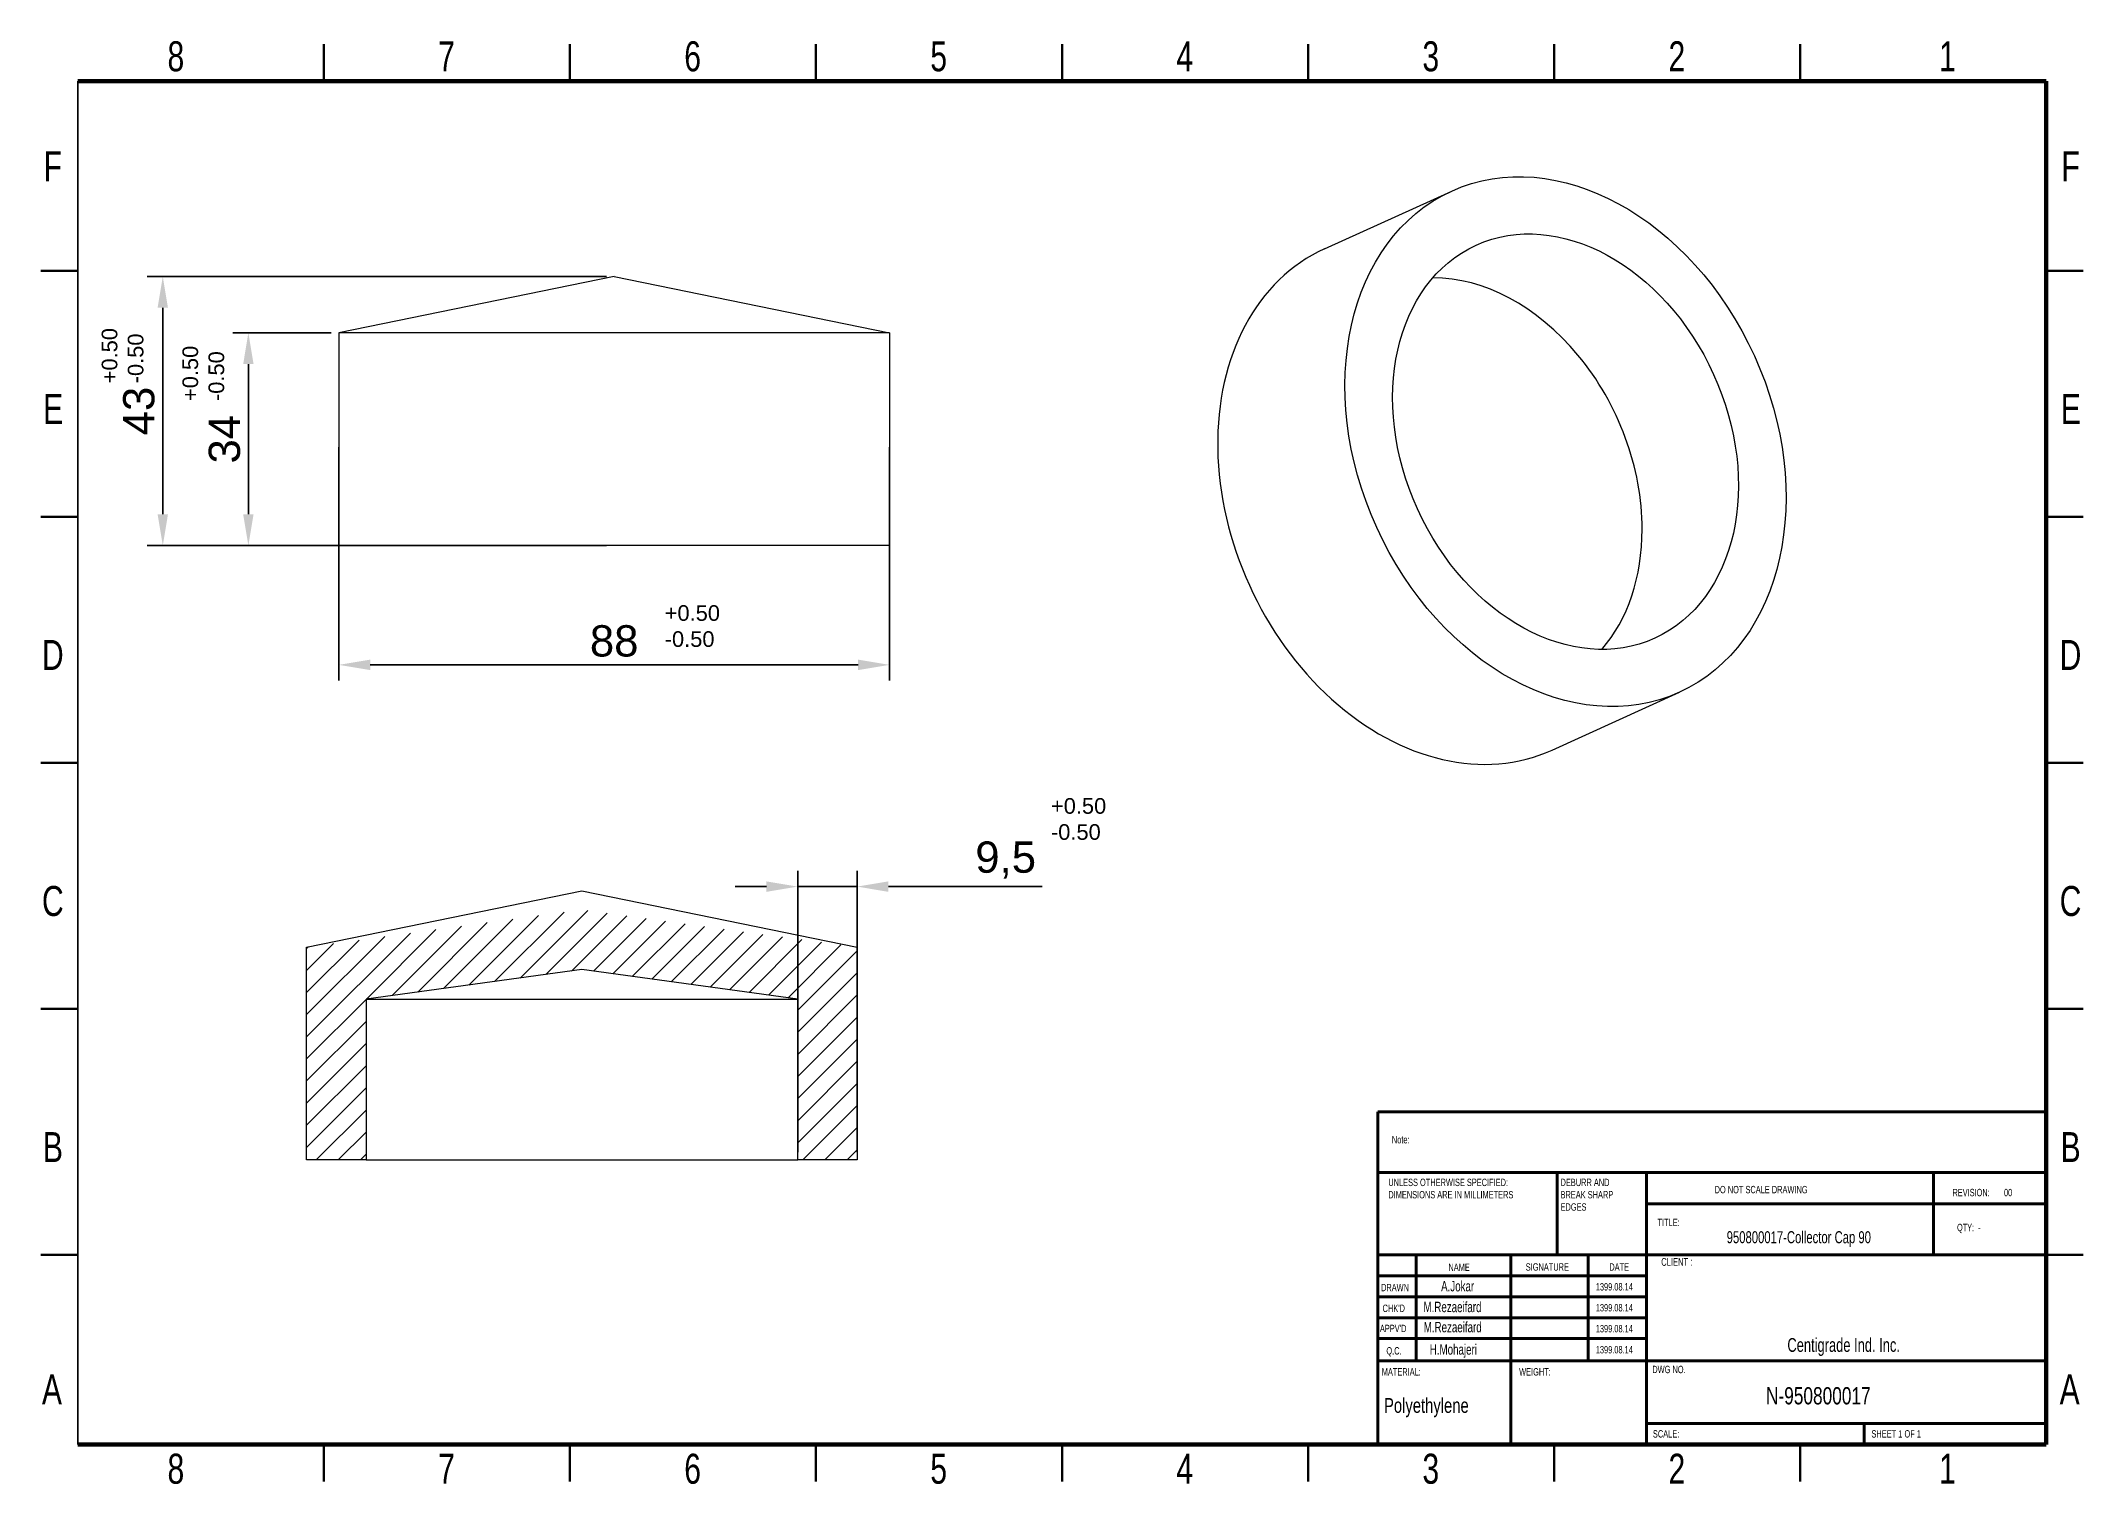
# Model space of a CAD drawing. Header units: millimetres. Extents: x 1131 to 1457, y 387 to 618.
import ezdxf

# ---------------------------------------------------------------- set-up
doc = ezdxf.new("R2010")
doc.units = ezdxf.units.MM
doc.styles.add('SLDTEXTSTYLE0', font='TXT', dxfattribs={"width": 0.75})
doc.styles.add('SLDTEXTSTYLE1', font='TXT', dxfattribs={"width": 0.686449})
doc.styles.add('SLDTEXTSTYLE2', font='TXT', dxfattribs={"width": 0.652778})
doc.styles.add('SLDTEXTSTYLE3', font='TXT', dxfattribs={"width": 0.692308})
doc.styles.add('SLDTEXTSTYLE4', font='TXT', dxfattribs={"width": 0.7})
doc.styles.add('SLDTEXTSTYLE5', font='TXT', dxfattribs={"width": 0.678571})
doc.styles.get("Standard").update_dxf_attribs({"font": 'arial.ttf'})
doc.dimstyles.new('ISO-25', dxfattribs={"dimscale": 2, "dimtxt": 2.5, "dimasz": 2.5, "dimexe": 1.25, "dimexo": 0.625, "dimtad": 1, "dimtxsty": 'Standard', "dimcen": 2.5, "dimadec": 0, "dimazin": 0, "dimtfac": 1, "dimtmove": 0, "dimatfit": 3, "dimfxl": 1, "dimarcsym": 0})

# ---------------------------------------------------------------- blocks, each defined once
blk = doc.blocks.new('SW_NOTE_62')
at = {"color": 0, "linetype": 'Continuous', "lineweight": 0, "char_height": 1.5, "attachment_point": 1, "style": 'SLDTEXTSTYLE0'}
for s, insert in [('UNLESS OTHERWISE SPECIFIED:', (0, 1.93)), ('DIMENSIONS ARE IN MILLIMETERS', (0, -0.57))]:
    blk.add_mtext(s, dxfattribs=dict(at, insert=insert))
blk = doc.blocks.new('SW_NOTE_63')
at = {"color": 0, "linetype": 'Continuous', "lineweight": 0, "char_height": 1.5, "attachment_point": 1, "style": 'SLDTEXTSTYLE0'}
for s, insert in [('DEBURR AND', (0, 1.93)), ('BREAK SHARP', (0, -0.57)), ('EDGES', (0, -3.07))]:
    blk.add_mtext(s, dxfattribs=dict(at, insert=insert))
blk = doc.blocks.new('*D7')
at = {"color": 0, "lineweight": -2, "transparency": 16777216}
for p, q in [((1178.59, 553.04), (1178.59, 515.72)), ((1266.59, 553.04), (1266.59, 515.72)), ((1183.59, 518.22), (1261.59, 518.22))]:
    blk.add_line(p, q, dxfattribs=at)
at = {"color": 0, "transparency": 16777216}
for points in [[(1183.59, 519.06), (1183.59, 517.39), (1178.59, 518.22)], [(1261.59, 519.06), (1261.59, 517.39), (1266.59, 518.22)]]:
    blk.add_solid(points, dxfattribs=at)
at = {"layer": 'Defpoints', "color": 0, "transparency": 16777216}
for p in [(1178.59, 554.29), (1266.59, 554.29), (1266.59, 518.22)]:
    blk.add_point(p, dxfattribs=at)
at = {"color": 0, "transparency": 16777216, "insert": (1222.59, 522.02), "char_height": 5, "attachment_point": 5}
blk.add_mtext('88', dxfattribs=at)
blk = doc.blocks.new('*D8')
at = {"color": 0, "lineweight": -2, "transparency": 16777216}
for p, q in [((1251.93, 440.35), (1251.93, 485.28)), ((1261.43, 440.35), (1261.43, 485.28)), ((1246.93, 482.78), (1241.93, 482.78)), ((1251.93, 482.78), (1261.43, 482.78)), ((1266.43, 482.78), (1290.99, 482.78))]:
    blk.add_line(p, q, dxfattribs=at)
at = {"color": 0, "transparency": 16777216}
for points in [[(1246.93, 483.61), (1246.93, 481.94), (1251.93, 482.78)], [(1266.43, 483.61), (1266.43, 481.94), (1261.43, 482.78)]]:
    blk.add_solid(points, dxfattribs=at)
at = {"layer": 'Defpoints', "color": 0, "transparency": 16777216}
for p in [(1261.43, 482.78), (1251.93, 439.1), (1261.43, 439.1)]:
    blk.add_point(p, dxfattribs=at)
at = {"color": 0, "transparency": 16777216, "insert": (1285.17, 487.03), "char_height": 5, "attachment_point": 5}
blk.add_mtext('9,5', dxfattribs=at)
blk = doc.blocks.new('*D9')
at = {"color": 0, "lineweight": -2, "transparency": 16777216}
for p, q in [((1221.34, 580.29), (1147.94, 580.29)), ((1150.44, 575.29), (1150.44, 542.29)), ((1221.34, 537.29), (1147.94, 537.29))]:
    blk.add_line(p, q, dxfattribs=at)
at = {"color": 0, "transparency": 16777216}
for points in [[(1149.61, 575.29), (1151.27, 575.29), (1150.44, 580.29)], [(1149.61, 542.29), (1151.27, 542.29), (1150.44, 537.29)]]:
    blk.add_solid(points, dxfattribs=at)
at = {"layer": 'Defpoints', "color": 0, "transparency": 16777216}
for p in [(1222.59, 580.29), (1150.44, 537.29), (1222.59, 537.29)]:
    blk.add_point(p, dxfattribs=at)
at = {"color": 0, "transparency": 16777216, "insert": (1146.63, 558.79), "char_height": 5, "attachment_point": 5, "rotation": 90}
blk.add_mtext('43', dxfattribs=at)
blk = doc.blocks.new('*D10')
at = {"color": 0, "lineweight": -2, "transparency": 16777216}
for p, q in [((1177.34, 571.29), (1161.62, 571.29)), ((1164.12, 566.29), (1164.12, 542.29)), ((1177.34, 537.29), (1161.62, 537.29))]:
    blk.add_line(p, q, dxfattribs=at)
at = {"color": 0, "transparency": 16777216}
for points in [[(1163.29, 566.29), (1164.95, 566.29), (1164.12, 571.29)], [(1163.29, 542.29), (1164.95, 542.29), (1164.12, 537.29)]]:
    blk.add_solid(points, dxfattribs=at)
at = {"layer": 'Defpoints', "color": 0, "transparency": 16777216}
for p in [(1178.59, 571.29), (1164.12, 537.29), (1178.59, 537.29)]:
    blk.add_point(p, dxfattribs=at)
at = {"color": 0, "transparency": 16777216, "insert": (1160.32, 554.29), "char_height": 5, "attachment_point": 5, "rotation": 90}
blk.add_mtext('34', dxfattribs=at)

msp = doc.modelspace()

# ---------------------------------------------------------------- hatches: boundary and pattern name
h = msp.add_hatch()
h.set_pattern_fill('ANSI31', color=256, scale=20)
h.set_pattern_definition([(45, (1239.2605, 319.5449), (-1.767767, 1.767767), [])])
h.paths.add_polyline_path([(1173.435, 473.095), (1173.435, 439.095), (1182.935, 439.095), (1182.935, 464.803), (1217.435, 469.507), (1251.935, 464.803), (1251.935, 439.095), (1261.435, 439.095), (1261.435, 473.095), (1217.435, 479.095)])

# ---------------------------------------------------------------- linework, layer by layer
at = {"color": 7, "linetype": 'Continuous', "lineweight": 35}
for p, q in [((1176.179, 611.508), (1176.179, 617.408)), ((1215.511, 611.508), (1215.511, 617.408)), ((1254.842, 611.508), (1254.842, 617.408)), ((1294.173, 617.408), (1294.173, 611.508)), ((1294.173, 611.508), (1294.173, 617.408)), ((1333.504, 611.508), (1333.504, 617.408)), ((1372.835, 611.508), (1372.835, 617.408)), ((1412.166, 611.508), (1412.166, 617.408)), ((1136.848, 581.224), (1130.949, 581.224)), ((1451.498, 581.224), (1457.397, 581.224)), ((1136.848, 541.892), (1130.949, 541.892)), ((1451.498, 541.892), (1457.397, 541.892)), ((1130.949, 502.561), (1136.848, 502.561)), ((1136.848, 502.561), (1130.949, 502.561)), ((1457.397, 502.561), (1451.498, 502.561)), ((1451.498, 502.561), (1457.397, 502.561)), ((1136.848, 463.23), (1130.949, 463.23)), ((1451.498, 463.23), (1457.397, 463.23)), ((1136.848, 423.899), (1130.949, 423.899)), ((1451.498, 423.899), (1457.397, 423.899)), ((1176.179, 393.614), (1176.179, 387.714)), ((1215.511, 393.614), (1215.511, 387.714)), ((1254.842, 393.614), (1254.842, 387.714)), ((1294.173, 387.714), (1294.173, 393.614)), ((1294.173, 393.614), (1294.173, 387.714)), ((1333.504, 393.614), (1333.504, 387.714)), ((1372.835, 393.614), (1372.835, 387.714)), ((1412.166, 393.614), (1412.166, 387.714))]:
    msp.add_line(p, q, dxfattribs=at)
at = {"color": 7, "linetype": 'Continuous', "lineweight": 70}
for p, q in [((1136.848, 611.508), (1451.498, 611.508)), ((1451.498, 611.508), (1451.498, 393.614)), ((1451.498, 393.614), (1136.848, 393.614))]:
    msp.add_line(p, q, dxfattribs=at)
msp.add_line((1136.848, 611.508), (1136.848, 393.614))
at = {"color": 0, "linetype": 'Continuous', "lineweight": 0, "extrusion": (-5.55112e-17, 0.940635, -0.339419)}
for p, q in [((1336.108, 584.713), (1356.46, 593.957)), ((1372.502, 504.591), (1392.854, 513.836))]:
    msp.add_line(p, q, dxfattribs=at)
at = {"color": 0, "linetype": 'Continuous', "lineweight": 0}
for p, q in [((1222.586, 580.29), (1178.586, 571.29)), ((1222.586, 580.29), (1266.586, 571.29)), ((1266.586, 571.29), (1178.586, 571.29)), ((1178.586, 571.29), (1178.586, 537.29)), ((1266.586, 571.29), (1266.586, 537.29)), ((1266.586, 537.29), (1178.586, 537.29)), ((1173.435, 473.095), (1217.435, 482.095)), ((1217.435, 482.095), (1261.435, 473.095)), ((1173.435, 439.095), (1173.435, 473.095)), ((1261.435, 473.095), (1261.435, 439.095)), ((1217.435, 469.507), (1182.935, 464.803)), ((1251.935, 464.803), (1217.435, 469.507)), ((1182.935, 464.803), (1251.935, 464.803)), ((1182.935, 464.803), (1182.935, 439.095)), ((1251.935, 439.095), (1251.935, 464.803)), ((1182.935, 439.095), (1173.435, 439.095)), ((1182.935, 439.095), (1251.935, 439.095)), ((1261.435, 439.095), (1251.935, 439.095))]:
    msp.add_line(p, q, dxfattribs=at)
at = {"color": 7, "linetype": 'Continuous', "lineweight": 50}
for p, q in [((1344.674, 446.787), (1451.498, 446.787)), ((1344.674, 446.787), (1344.674, 437.075)), ((1344.674, 437.075), (1451.498, 437.075)), ((1344.674, 437.075), (1344.674, 393.811)), ((1373.307, 437.075), (1373.307, 423.899)), ((1387.624, 437.075), (1387.624, 393.614)), ((1433.476, 423.899), (1433.476, 437.075)), ((1451.498, 432.06), (1387.624, 432.06)), ((1451.498, 423.899), (1344.674, 423.899)), ((1350.81, 423.899), (1350.81, 406.987)), ((1365.906, 423.899), (1365.906, 393.811)), ((1378.268, 423.899), (1378.268, 406.987)), ((1387.624, 393.811), (1387.624, 423.899)), ((1387.624, 420.556), (1344.674, 420.556)), ((1387.624, 417.213), (1344.674, 417.213)), ((1387.624, 413.869), (1344.674, 413.869)), ((1387.624, 410.526), (1344.674, 410.526)), ((1352.855, 406.987), (1344.674, 406.987)), ((1352.855, 406.987), (1451.498, 406.987)), ((1387.624, 396.957), (1451.498, 396.957)), ((1422.392, 393.614), (1422.392, 396.957))]:
    msp.add_line(p, q, dxfattribs=at)
at = {"color": 0, "linetype": 'Continuous', "lineweight": 0}
for major_axis in [(-18.197, 40.061), (-14.268, 31.411)]:
    msp.add_ellipse((1374.657, 553.897), major_axis=major_axis, ratio=0.753508, dxfattribs=at)
for centre, major_axis, start_param, end_param in [((1354.305, 544.652), (-18.197, 40.061), 0, 3.1415927), ((1359.269, 546.907), (-14.268, 31.411), 4.1698941, 5.952098), ((1359.269, 546.907), (-14.268, 31.411), 3.4726799, 4.1698941)]:
    msp.add_ellipse(centre, major_axis=major_axis, ratio=0.753508, start_param=start_param, end_param=end_param, dxfattribs=at)

# ---------------------------------------------------------------- block references
at = {"color": 7, "linetype": 'Continuous', "lineweight": 0, "xscale": 0.7866230170439151, "yscale": 0.7866230170439151, "zscale": 0.7866230170439151}
for name, p in [('SW_NOTE_62', (1346.333, 434.573)), ('SW_NOTE_63', (1373.865, 434.573))]:
    msp.add_blockref(name, p, dxfattribs=at)

# ---------------------------------------------------------------- texts
at = {"color": 7, "linetype": 'Continuous', "lineweight": 0}
for s, insert, char_height, attachment_point, style in [('8', (1152.532, 617.891), 4.795, 2, 'SLDTEXTSTYLE0'), ('7', (1195.797, 617.891), 4.795, 2, 'SLDTEXTSTYLE0'), ('6', (1235.128, 617.891), 4.795, 2, 'SLDTEXTSTYLE0'), ('5', (1274.459, 617.891), 4.795, 2, 'SLDTEXTSTYLE0'), ('4', (1313.79, 617.891), 4.795, 2, 'SLDTEXTSTYLE0'), ('3', (1353.121, 617.891), 4.795, 2, 'SLDTEXTSTYLE0'), ('2', (1392.453, 617.891), 4.795, 2, 'SLDTEXTSTYLE0'), ('1', (1435.717, 617.891), 4.795, 2, 'SLDTEXTSTYLE0'), ('F', (1132.865, 600.28), 4.795, 2, 'SLDTEXTSTYLE0'), ('F', (1455.381, 600.28), 4.795, 2, 'SLDTEXTSTYLE0'), ('E', (1132.924, 561.539), 4.795, 2, 'SLDTEXTSTYLE0'), ('E', (1455.439, 561.539), 4.795, 2, 'SLDTEXTSTYLE0'), ('D', (1132.86, 522.208), 4.795, 2, 'SLDTEXTSTYLE0'), ('D', (1455.376, 522.208), 4.795, 2, 'SLDTEXTSTYLE0'), ('C', (1132.865, 482.877), 4.795, 2, 'SLDTEXTSTYLE0'), ('C', (1455.381, 482.877), 4.795, 2, 'SLDTEXTSTYLE0'), ('B', (1132.879, 443.545), 4.795, 2, 'SLDTEXTSTYLE0'), ('Note:', (1346.902, 442.909), 1.1799, 1, 'SLDTEXTSTYLE0'), ('B', (1455.394, 443.545), 4.795, 2, 'SLDTEXTSTYLE0'), ('DO NOT SCALE DRAWING', (1398.491, 434.938), 1.17993, 1, 'SLDTEXTSTYLE0'), ('REVISION:       00', (1436.516, 434.467), 1.17993, 1, 'SLDTEXTSTYLE2'), ('TITLE:', (1389.363, 429.693), 1.1799, 1, 'SLDTEXTSTYLE0'), ('950800017-Collector Cap 90', (1400.414, 427.7), 1.92723, 1, 'SLDTEXTSTYLE4'), ('QTY:  -', (1437.241, 428.883), 1.1799, 1, 'SLDTEXTSTYLE5'), ('NAME', (1355.94, 422.523), 1.1799, 1, 'SLDTEXTSTYLE0'), ('SIGNATURE', (1368.299, 422.571), 1.1799, 1, 'SLDTEXTSTYLE0'), ('DATE', (1381.659, 422.571), 1.1799, 1, 'SLDTEXTSTYLE0'), ('CLIENT :', (1389.952, 423.415), 1.2488, 1, 'SLDTEXTSTYLE4'), ('DRAWN', (1345.18, 419.285), 1.1799, 1, 'SLDTEXTSTYLE1'), ('A.Jokar', (1354.769, 419.745), 1.665, 1, 'SLDTEXTSTYLE4'), ('1399.08.14', (1379.497, 419.4), 1.1799, 1, 'SLDTEXTSTYLE0'), ("CHK'D", (1345.413, 415.963), 1.1799, 1, 'SLDTEXTSTYLE0'), ('M.Rezaeifard', (1351.956, 416.423), 1.66502, 1, 'SLDTEXTSTYLE4'), ('1399.08.14', (1379.497, 416.057), 1.1799, 1, 'SLDTEXTSTYLE0'), ("APPV'D", (1344.99, 412.741), 1.1799, 1, 'SLDTEXTSTYLE0'), ('M.Rezaeifard', (1351.991, 413.201), 1.66502, 1, 'SLDTEXTSTYLE4'), ('1399.08.14', (1379.497, 412.714), 1.1799, 1, 'SLDTEXTSTYLE0'), ('Q.C.', (1346.023, 409.17), 1.1799, 1, 'SLDTEXTSTYLE0'), ('H.Mohajeri', (1352.961, 409.63), 1.665, 1, 'SLDTEXTSTYLE4'), ('1399.08.14', (1379.497, 409.346), 1.1799, 1, 'SLDTEXTSTYLE0'), ('Centigrade Ind. Inc.', (1410.122, 410.613), 2.20254, 1, 'SLDTEXTSTYLE4'), ('A', (1132.724, 404.804), 4.795, 2, 'SLDTEXTSTYLE0'), ('MATERIAL:', (1345.284, 405.81), 1.1799, 1, 'SLDTEXTSTYLE0'), ('WEIGHT:', (1367.245, 405.809), 1.1788, 1, 'SLDTEXTSTYLE0'), ('DWG NO.', (1388.531, 406.189), 1.1799, 1, 'SLDTEXTSTYLE0'), ('A', (1455.239, 404.804), 4.795, 2, 'SLDTEXTSTYLE0'), ('N-950800017', (1406.696, 402.77), 2.75318, 1, 'SLDTEXTSTYLE0'), ('Polyethylene', (1345.646, 401.022), 2.35767, 1, 'SLDTEXTSTYLE0'), ('SCALE:', (1388.626, 395.895), 1.1799, 1, 'SLDTEXTSTYLE0'), ('SHEET 1 OF 1', (1423.555, 395.895), 1.17993, 1, 'SLDTEXTSTYLE3'), ('8', (1152.532, 392.13), 4.795, 2, 'SLDTEXTSTYLE0'), ('7', (1195.797, 392.13), 4.795, 2, 'SLDTEXTSTYLE0'), ('6', (1235.128, 392.13), 4.795, 2, 'SLDTEXTSTYLE0'), ('5', (1274.459, 392.13), 4.795, 2, 'SLDTEXTSTYLE0'), ('4', (1313.79, 392.13), 4.795, 2, 'SLDTEXTSTYLE0'), ('3', (1353.121, 392.13), 4.795, 2, 'SLDTEXTSTYLE0'), ('2', (1392.453, 392.13), 4.795, 2, 'SLDTEXTSTYLE0'), ('1', (1435.717, 392.13), 4.795, 2, 'SLDTEXTSTYLE0')]:
    msp.add_mtext(s, dxfattribs=dict(at, insert=insert, char_height=char_height, attachment_point=attachment_point, style=style))
at = {"char_height": 2.5, "attachment_point": 1, "rotation": 90}
for insert in [(1140.673, 563.223), (1153.578, 560.39)]:
    msp.add_mtext_dynamic_manual_height_columns('+0.50\\P-0.50', width=9.11761, gutter_width=12.5, heights=[0], dxfattribs=dict(at, insert=insert))
at = {"char_height": 2.5, "attachment_point": 1}
for insert in [(1230.667, 527.759), (1292.406, 496.923)]:
    msp.add_mtext_dynamic_manual_height_columns('+0.50\\P-0.50', width=9.11761, gutter_width=12.5, heights=[0], dxfattribs=dict(at, insert=insert))

# ---------------------------------------------------------------- dimensions: what is measured, and where the dimension line sits
for base, p1, p2, picture, middle in [((1150.439, 537.29), (1222.586, 580.29), (1222.586, 537.29), '*D9', (1146.634, 558.79)), ((1164.121, 537.29), (1178.586, 571.29), (1178.586, 537.29), '*D10', (1160.316, 554.29))]:
    dim = msp.add_linear_dim(base=base, p1=p1, p2=p2, angle=90, dimstyle='ISO-25')
    dim.commit()
    dim.dimension.update_dxf_attribs({"geometry": picture, "text_midpoint": middle})
for base, p1, p2, picture, middle in [((1266.586, 518.222), (1178.586, 554.29), (1266.586, 554.29), '*D7', (1222.586, 518.222)), ((1261.435, 482.776), (1251.935, 439.095), (1261.435, 439.095), '*D8', (1285.165, 482.776))]:
    dim = msp.add_linear_dim(base=base, p1=p1, p2=p2, dimstyle='ISO-25')
    dim.commit()
    dim.dimension.update_dxf_attribs({"geometry": picture, "text_midpoint": middle, "dimtype": 160})

doc.saveas('drawing.dxf')
